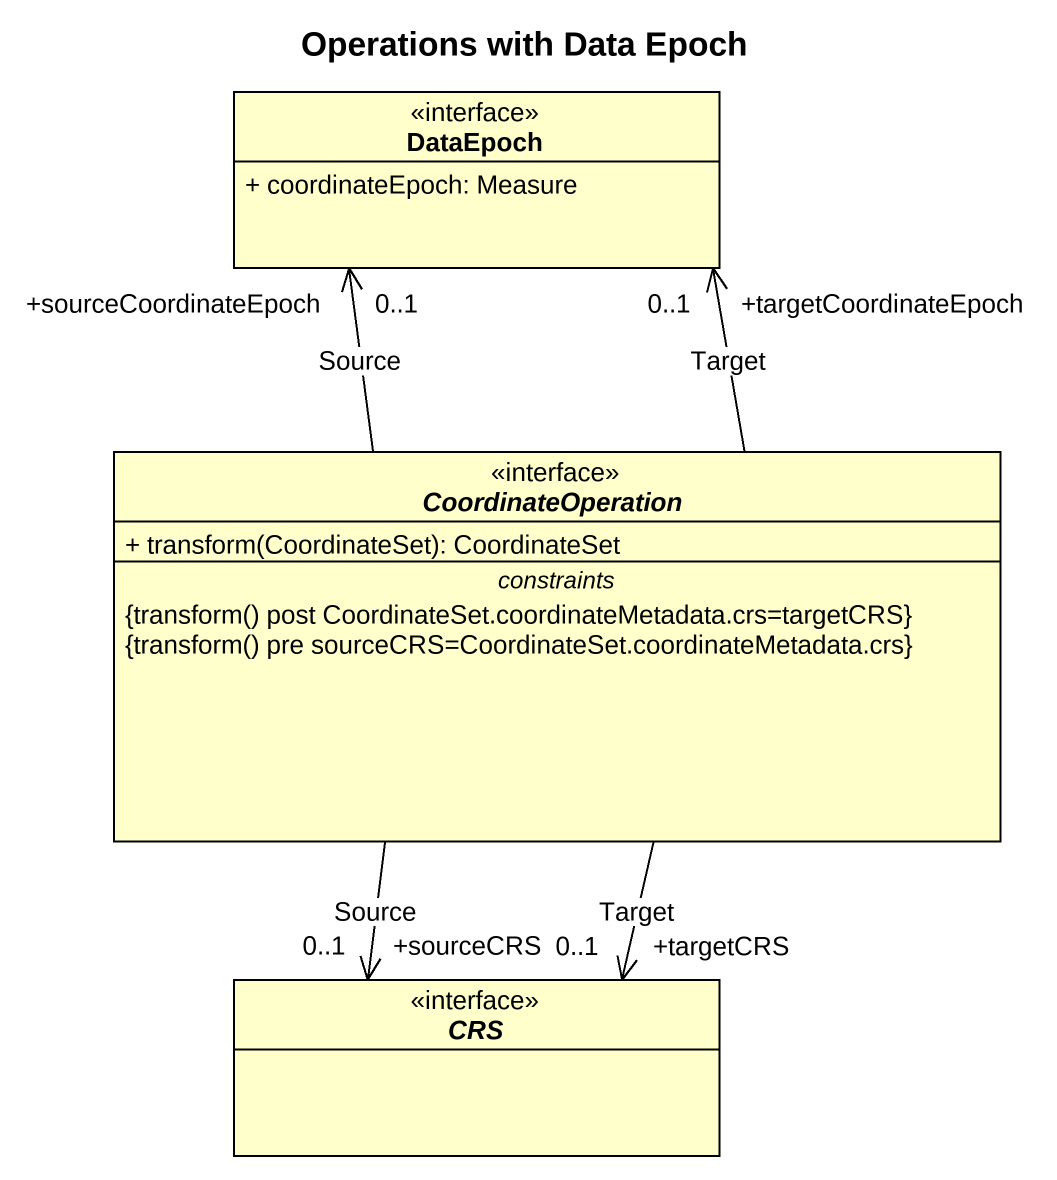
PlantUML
@startuml
title Operations with Data Epoch
hide circle
hide empty members
skinparam classAttributeIconSize 0
class DataEpoch <<interface>> {
  + coordinateEpoch: Measure
}
abstract class CoordinateOperation <<interface>> {
  + transform(CoordinateSet): CoordinateSet
  -- constraints --
  {field} {transform() post CoordinateSet.coordinateMetadata.crs=targetCRS}
  {field} {transform() pre sourceCRS=CoordinateSet.coordinateMetadata.crs}
}
abstract class CRS <<interface>>
CoordinateOperation -up-> "+targetCoordinateEpoch\n0..1" DataEpoch : Target
CoordinateOperation -up-> "+sourceCoordinateEpoch\n0..1" DataEpoch : Source
CoordinateOperation --> "+sourceCRS\n0..1" CRS : Source
CRS "+targetCRS\n0..1" <-up- CoordinateOperation : Target
@enduml
